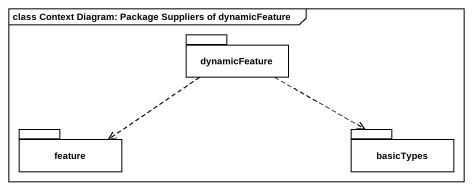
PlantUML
@startuml
mainframe class Context Diagram: Package Suppliers of dynamicFeature
package dynamicFeature {
}
package feature {
}
package basicTypes {
}
dynamicFeature .left.> feature
dynamicFeature .right.> basicTypes
@enduml
